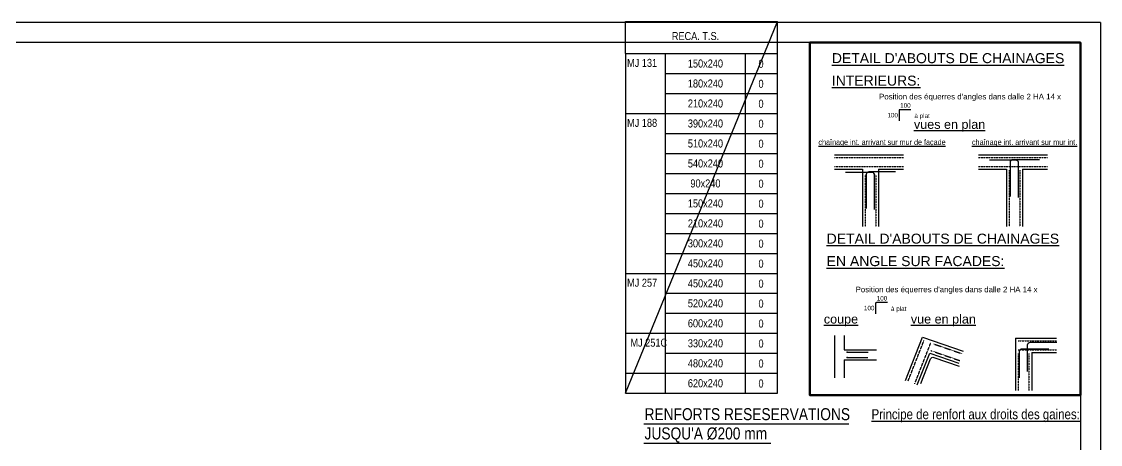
# Model space of a CAD drawing. Header units: millimetres. Extents: x 12045 to 47376, y -21493 to -16931.
# Drawn here: x 44680 to 47376, y -19509 to -18451 of the extents above; entities that cross this region are included whole.
import ezdxf
from ezdxf.enums import TextEntityAlignment as Align

# ---------------------------------------------------------------- set-up
doc = ezdxf.new("R2010")
doc.units = ezdxf.units.MM
doc.linetypes.add('CACHE', pattern=[9.525, 6.35, -3.175])
for name, color, linetype in [('01-Cad  2', 1, 'Continuous'), ('01_arm', 50, 'Continuous'), ('01_cote_gen', 4, 'Continuous'), ('01_texte', 230, 'Continuous')]:
    doc.layers.add(name, color=color, linetype=linetype)
doc.layers.add('01_coupés', color=2, linetype='Continuous', lineweight=50)
doc.styles.add('MATTE_TXT', font='arial.ttf')
doc.styles.add('michel-cote', font='ARIALN.TTF')
doc.styles.add('STYLE2', font='ARIALN.TTF')
doc.styles.add('stylemattecart', font='ARIALN.TTF')

msp = doc.modelspace()

# ---------------------------------------------------------------- linework, layer by layer
at = {"layer": '01-Cad  2'}
for p, q in [((47376.11, -18453.64), (43176.11, -18453.64)), ((47376.11, -18453.64), (47376.11, -19938.64)), ((47326.11, -18503.64), (43226.11, -18503.64)), ((47326.11, -18503.64), (47326.11, -19938.64))]:
    msp.add_line(p, q, dxfattribs=at)
at = {"layer": '01_arm'}
for points in [[(47171.52, -18890.99), (47171.52, -18804.8, 0.4026423), (47165.04, -18798.06), (47098.76, -18798.06)], [(47151.18, -18888.66), (47151.18, -18802.48, -0.4026423), (47157.66, -18795.73), (47223.94, -18795.73)], [(46811.7, -18921.28), (46811.7, -18835.09, 0.4026423), (46805.22, -18828.35), (46738.94, -18828.35)], [(46791.36, -18918.95), (46791.36, -18832.77, -0.4026423), (46797.84, -18826.02), (46864.12, -18826.02)], [(47173.62, -19342.19), (47173.62, -19275.96, -0.4026423), (47180.36, -19269.47), (47247.39, -19269.47)], [(47193.67, -19326.15), (47193.67, -19259.92, -0.4026423), (47200.42, -19253.44), (47267.44, -19253.44)], [(46927.2, -19356.81), (46951.37, -19295.09, -0.4026423), (46959.87, -19291.18), (47023.2, -19313.13)]]:
    msp.add_lwpolyline(points, format="xyb", dxfattribs=at)
at = {"layer": '01_cote_gen', "ltscale": 0.1}
msp.add_line((46188.86, -19380.89), (46568.86, -18450.89), dxfattribs=at)
at = {"layer": '01_coupés'}
msp.add_lwpolyline([(46649.5, -18503.64), (47326.11, -18503.64), (47326.11, -19385.29), (46649.5, -19385.29)], close=True, dxfattribs=at)
at = {"layer": '01_texte', "ltscale": 30}
for p, q in [((46188.86, -18450.89), (46568.86, -18450.89)), ((46188.86, -18530.89), (46188.86, -18450.89)), ((46568.86, -18530.89), (46568.86, -18450.89)), ((46188.86, -18530.89), (46188.86, -19380.89)), ((46188.86, -18530.89), (46568.86, -18530.89)), ((46188.86, -18530.89), (46568.86, -18530.89)), ((46288.86, -19380.89), (46288.86, -18530.89)), ((46488.86, -19380.89), (46488.86, -18530.89)), ((46568.86, -19380.89), (46568.86, -18530.89)), ((46288.86, -18580.89), (46568.86, -18580.89)), ((46288.86, -18630.89), (46568.86, -18630.89)), ((46188.86, -18680.89), (46568.86, -18680.89)), ((46288.86, -18680.89), (46568.86, -18680.89)), ((46288.86, -18730.89), (46568.86, -18730.89)), ((46288.86, -19380.89), (46288.86, -18780.89)), ((46288.86, -18780.89), (46568.86, -18780.89)), ((46488.86, -19380.89), (46488.86, -18780.89)), ((46288.86, -18830.89), (46568.86, -18830.89)), ((46288.86, -18830.89), (46568.86, -18830.89)), ((46288.86, -18880.89), (46568.86, -18880.89)), ((46288.86, -18930.89), (46568.86, -18930.89)), ((46288.86, -18980.89), (46568.86, -18980.89)), ((46288.86, -18980.89), (46568.86, -18980.89)), ((46288.86, -18980.89), (46568.86, -18980.89)), ((46288.86, -19030.89), (46568.86, -19030.89)), ((46288.86, -19030.89), (46568.86, -19030.89)), ((46188.86, -19080.89), (46568.86, -19080.89)), ((46288.86, -19080.89), (46568.86, -19080.89)), ((46288.86, -19130.89), (46568.86, -19130.89)), ((46288.86, -19180.89), (46568.86, -19180.89)), ((46188.86, -19230.89), (46568.86, -19230.89)), ((46288.86, -19230.89), (46568.86, -19230.89)), ((46288.86, -19280.89), (46568.86, -19280.89)), ((46188.86, -19330.89), (46568.86, -19330.89)), ((46188.86, -19380.89), (46568.86, -19380.89)), ((46235.03, -19457.82), (46747.3, -19457.82)), ((46235.03, -19505.98), (46552.05, -19505.98))]:
    msp.add_line(p, q, dxfattribs=at)
at = {"layer": '01_texte'}
for p, q in [((46711.21, -18784.59), (46883.82, -18784.59)), ((47071.03, -18784.59), (47243.64, -18784.59)), ((46711.21, -18820.59), (46781.28, -18820.59)), ((46781.28, -18820.59), (46781.28, -18964)), ((46821.78, -18820.59), (46883.82, -18820.59)), ((46821.78, -18820.59), (46821.78, -18964)), ((47071.03, -18820.59), (47141.1, -18820.59)), ((47141.1, -18820.59), (47141.1, -18964)), ((47181.6, -18820.59), (47243.64, -18820.59)), ((47181.6, -18820.59), (47181.6, -18964)), ((46711.07, -19236.22), (46711.07, -19342.01)), ((46735.33, -19236.22), (46735.33, -19272.59)), ((46888.88, -19348.58), (46931.19, -19240.57)), ((46931.19, -19240.57), (47032.73, -19275.71)), ((47163.84, -19243.34), (47266.38, -19243.34)), ((47163.84, -19243.34), (47163.84, -19374.08)), ((46735.33, -19272.59), (46816.17, -19272.59)), ((46743.26, -19278.19), (46795.43, -19278.19)), ((46918.21, -19360.07), (46949.48, -19280.24)), ((46949.48, -19280.24), (47022.43, -19305.48)), ((47204.34, -19279.34), (47266.38, -19279.34)), ((47204.34, -19279.34), (47204.34, -19374.08)), ((46735.33, -19297.2), (46816.17, -19297.2)), ((46735.33, -19297.2), (46735.33, -19342.01)), ((46743.26, -19291.6), (46794.53, -19291.6))]:
    msp.add_line(p, q, dxfattribs=at)
at = {"layer": '01_texte', "linetype": 'CACHE', "ltscale": 0.03}
for p, q in [((46711.21, -18791.34), (46883.82, -18791.34)), ((47071.03, -18791.34), (47243.64, -18791.34)), ((46711.21, -18813.84), (46883.82, -18813.84)), ((47071.03, -18813.84), (47243.64, -18813.84)), ((46788.03, -18833.42), (46788.03, -18964)), ((46815.03, -18833.42), (46815.03, -18964)), ((47147.85, -18822.44), (47147.85, -18964)), ((47174.85, -18822.44), (47174.85, -18964)), ((46895.16, -19351.04), (46935.11, -19249.07)), ((47170.59, -19250.09), (47266.38, -19250.09)), ((46911.92, -19357.61), (46952.13, -19254.96)), ((46951.94, -19273.95), (47024.64, -19299.1)), ((46958.52, -19257.17), (47030.52, -19282.09)), ((47170.59, -19272.59), (47266.38, -19272.59)), ((47170.59, -19281.18), (47170.59, -19374.08)), ((47197.59, -19281.18), (47197.59, -19374.08))]:
    msp.add_line(p, q, dxfattribs=at)
at = {"layer": '01_texte'}
for points in [[(46902.43, -18671.51), (46875.03, -18671.51, 0.4142136), (46872.78, -18673.76), (46872.78, -18699.31)], [(46843.82, -19154.09), (46816.42, -19154.09, 0.4142136), (46814.17, -19156.34), (46814.17, -19181.88)]]:
    msp.add_lwpolyline(points, format="xyb", dxfattribs=at)
at = {"layer": '01_texte', "const_width": 2.25}
for points in [[(46742.13, -19278.19, 1), (46744.38, -19278.19, 1)], [(46742.13, -19291.6, -1), (46744.38, -19291.6, -1)]]:
    msp.add_lwpolyline(points, format="xyb", close=True, dxfattribs=at)

# ---------------------------------------------------------------- texts
at = {"layer": '01_texte', "ltscale": 30}
for s, height, style, p in [('RECA. T.S.', 20, 'michel-cote', (46304.87, -18497.18)), ('MJ 131', 20, 'STYLE2', (46193, -18564.31)), ('MJ 188', 20, 'STYLE2', (46193, -18714.31)), ('MJ 257', 20, 'STYLE2', (46193, -19114.31)), ('MJ 251C', 20, 'STYLE2', (46201.36, -19264.31)), ('RENFORTS RESESERVATIONS ', 30, 'michel-cote', (46236.72, -19448.24)), ("JUSQU'A %%C200 mm", 30, 'michel-cote', (46236.72, -19496.4))]:
    msp.add_text(s, height=height, dxfattribs=dict(at, style=style)).set_placement(p)
at = {"layer": '01_texte', "ltscale": 30, "style": 'STYLE2'}
for s, p in [('150x240', (46388.86, -18555.89)), ('0', (46527.78, -18556.56)), ('180x240', (46388.86, -18605.89)), ('0', (46527.78, -18606.56)), ('210x240', (46388.86, -18655.89)), ('0', (46527.78, -18656.56)), ('390x240', (46388.86, -18705.89)), ('0', (46527.78, -18706.56)), ('510x240', (46388.86, -18755.89)), ('0', (46527.78, -18756.56)), ('540x240', (46388.86, -18805.89)), ('0', (46527.78, -18806.56)), ('90x240', (46388.86, -18855.89)), ('0', (46527.78, -18856.56)), ('150x240', (46388.86, -18905.89)), ('0', (46527.78, -18906.56)), ('210x240', (46388.86, -18955.89)), ('0', (46527.78, -18956.56)), ('300x240', (46388.86, -19005.89)), ('0', (46527.78, -19006.56)), ('450x240', (46388.86, -19055.89)), ('0', (46527.78, -19056.56)), ('450x240', (46388.86, -19105.89)), ('0', (46527.78, -19106.56)), ('520x240', (46388.86, -19155.89)), ('0', (46527.78, -19156.56)), ('600x240', (46388.86, -19205.89)), ('0', (46527.78, -19206.56)), ('330x240', (46388.86, -19255.89)), ('0', (46527.78, -19256.56)), ('480x240', (46388.86, -19305.89)), ('0', (46527.78, -19306.56)), ('620x240', (46388.86, -19355.89)), ('0', (46527.78, -19356.56))]:
    msp.add_text(s, height=20, dxfattribs=at).set_placement(p, align=Align.MIDDLE_CENTER)
at = {"layer": '01_texte', "style": 'MATTE_TXT'}
for s, height, p in [("%%UDETAIL D'ABOUTS DE CHAINAGES", 25, (46704.82, -18554.96)), ('%%UINTERIEURS:', 25, (46704.82, -18611.21)), ('à plat', 11.25, (46911.27, -18692.37)), ('%%Uvues en plan', 22.5, (46910.02, -18719.32)), ("%%UDETAIL D'ABOUTS DE CHAINAGES", 25, (46691.83, -19006.53)), ('%%UEN ANGLE SUR FACADES:', 25, (46691.83, -19062.78)), ('à plat', 11.25, (46852.66, -19174.94)), ('%%ucoupe', 22.5, (46684.79, -19206.45)), ('%%uvue en plan', 22.5, (46902.26, -19206.45))]:
    msp.add_text(s, height=height, dxfattribs=at).set_placement(p)
for p in [(46888.73, -18666.33), (46830.12, -19148.9)]:
    msp.add_text('100', height=11.25, dxfattribs=at).set_placement(p, align=Align.CENTER)
for p in [(46869.89, -18690.72), (46811.29, -19173.29)]:
    msp.add_text('100', height=11.25, dxfattribs=at).set_placement(p, align=Align.RIGHT)
at = {"layer": '01_texte', "style": 'MATTE_TXT', "width": 0.8}
for s, p in [('%%Uchaînage int. arrivant sur mur de façade', (46671.29, -18759.62)), ('%%Uchaînage int. arrivant sur mur int.', (47055.09, -18759.62))]:
    msp.add_text(s, height=14.0625, dxfattribs=at).set_placement(p)
at = {"layer": '01_texte', "attachment_point": 1}
for s, insert, char_height, width, style in [("Position des équerres d'angles dans dalle 2 HA 14 x ", (46822.9, -18631.62), 14.0625, 455.6598, 'MATTE_TXT'), ("Position des équerres d'angles dans dalle 2 HA 14 x ", (46764.16, -19114.19), 14.0625, 444.6509, 'MATTE_TXT'), ('{\\LPrincipe de renfort aux droits des gaines:}', (46804.07, -19420.78), 25, 531.7941, 'stylemattecart')]:
    msp.add_mtext(s, dxfattribs=dict(at, insert=insert, char_height=char_height, width=width, style=style))

doc.saveas('drawing.dxf')
